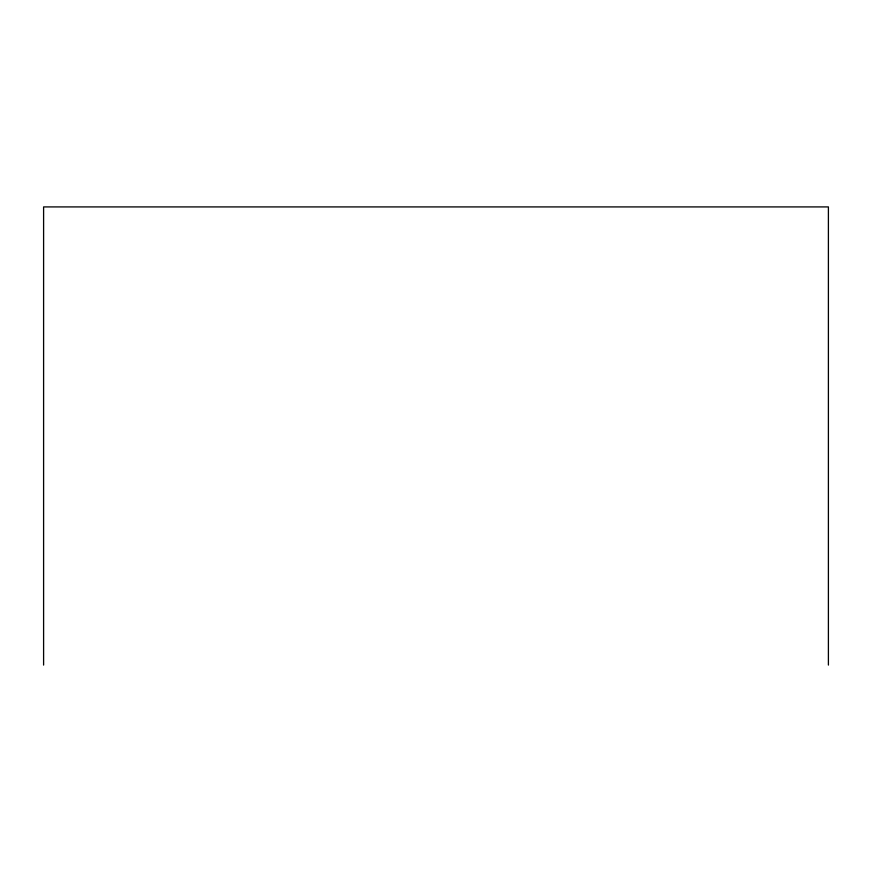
<?xml version="1.0" encoding="UTF-8"?>
<svg xmlns="http://www.w3.org/2000/svg" width="872" height="872" viewBox="0 0 872 872"><rect width="100%" height="100%" fill="white"/><g stroke="black" fill="none" stroke-linecap="round" stroke-linejoin="round"><path stroke-width="1.31" d="M828.4 665.085L828.4 206.915L43.6 206.915L43.6 665.085"/></g></svg>
